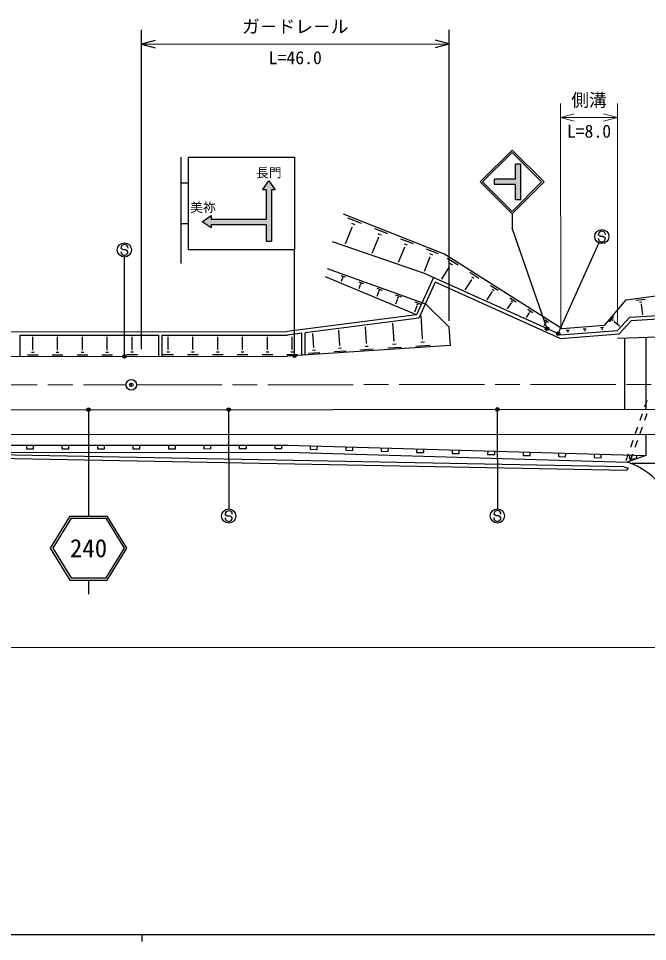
# Model space of a CAD drawing. Units: millimetres, scale not verified. Extents: x 0 to 700000, y -47500 to 447500.
# Drawn here: x 250623 to 339242, y 204000 to 334026 of the extents above; entities that cross this region are included whole.
import ezdxf
from ezdxf.enums import TextEntityAlignment as Align

# ---------------------------------------------------------------- set-up
doc = ezdxf.new("R2010")
doc.units = ezdxf.units.MM
doc.header["$LTSCALE"] = 1000
doc.header["$PDMODE"] = 32
doc.header["$PDSIZE"] = 500
doc.linetypes.add('CHAIN', pattern=[18.5, 12, -1.5, 3.5, -1.5])
for name, color, linetype, lineweight in [('M-STR-HTXT', 7, 'Continuous', 13), ('M-STR-STRC', 7, 'Continuous', 25), ('M-TTL-BAND', 7, 'Continuous', 25), ('S-TTL', 7, 'Continuous', 25)]:
    doc.layers.add(name, color=color, linetype=linetype, lineweight=lineweight)
doc.styles.add('@ＭＳ ゴシック', font='')
doc.styles.add('ＭＳ ゴシック', font='')
doc.styles.get('@ＭＳ ゴシック').set_extended_font_data('@MS Gothic')
doc.styles.get('ＭＳ ゴシック').set_extended_font_data('MS Gothic')

msp = doc.modelspace()

# ---------------------------------------------------------------- hatches: boundary and pattern name
at = {"layer": 'M-STR-STRC'}
for points in [[(317661, 311368), (320661, 311368), (320661, 313493), (321411, 313493), (321411, 308493), (320661, 308493), (320661, 310618), (317661, 310618)], [(276515, 305386), (277765, 306261), (277765, 305761), (285515, 305761), (285515, 309886), (285015, 309886), (285890, 311136), (286765, 309886), (286265, 309886), (286265, 302636), (285515, 302636), (285515, 305011), (277765, 305011), (277765, 304511)]]:
    msp.add_hatch(color=256, dxfattribs=at).paths.add_polyline_path(points)

# ---------------------------------------------------------------- linework, layer by layer
at = {"layer": 'M-STR-HTXT'}
for p, q in [((327011, 290463), (326988, 322063)), ((335010, 291069), (334988, 322069)), ((328921, 320582), (326989, 320063)), ((334989, 320069), (326989, 320063)), ((326989, 320063), (328921, 319547)), ((334989, 320069), (333057, 320585)), ((333058, 319550), (334989, 320069))]:
    msp.add_line(p, q, dxfattribs=at)
at = {"layer": 'M-STR-STRC'}
for p, q in [((267979, 287420), (267946, 332404)), ((311314, 291436), (311284, 332436)), ((269879, 330923), (267947, 330404)), ((267947, 330404), (311285, 330436)), ((267947, 330404), (269879, 329888)), ((311285, 330436), (309353, 330952)), ((309354, 329917), (311285, 330436)), ((315661, 310993), (320161, 315493)), ((316015, 310993), (320161, 315139)), ((324661, 310993), (320161, 315493)), ((324308, 310993), (320161, 315139)), ((273515, 314501), (273515, 299501)), ((274515, 314501), (289515, 314501)), ((274515, 314501), (274515, 301501)), ((289515, 314501), (289515, 301501)), ((321411, 313493), (320661, 313493)), ((320661, 311368), (320661, 313493)), ((321411, 308493), (321411, 313493)), ((273515, 310876), (274515, 310876)), ((285015, 309886), (285890, 311136)), ((285890, 311136), (286765, 309886)), ((315662, 310993), (320161, 306493)), ((316015, 310993), (320161, 306846)), ((317661, 310618), (317661, 311368)), ((320661, 311368), (317661, 311368)), ((320161, 306493), (324661, 310993)), ((320161, 306846), (324308, 310993)), ((285515, 309886), (285015, 309886)), ((285515, 309886), (285515, 305761)), ((286265, 309886), (286265, 302636)), ((286765, 309886), (286265, 309886)), ((320661, 310618), (317661, 310618)), ((320661, 308493), (320661, 310618)), ((321411, 308493), (320661, 308493)), ((276515, 305386), (277765, 306261)), ((277765, 306261), (277765, 305761)), ((277765, 305761), (285515, 305761)), ((320162, 306493), (320162, 304493)), ((273515, 305126), (274515, 305126)), ((277765, 304511), (276515, 305386)), ((277765, 305011), (277765, 304511)), ((277765, 305011), (285515, 305011)), ((285515, 305011), (285515, 302636)), ((325091, 290326), (320162, 304493)), ((332408, 303446), (332309, 303564)), ((332653, 303306), (332408, 303446)), ((332954, 303304), (332653, 303306)), ((333199, 303192), (332954, 303304)), ((333305, 303056), (333199, 303192)), ((265156, 301558), (265056, 301676)), ((285515, 302636), (286265, 302636)), ((326716, 289760), (332393, 302393)), ((265401, 301419), (265156, 301558)), ((265702, 301417), (265401, 301419)), ((265562, 286568), (265552, 300418)), ((265947, 301305), (265702, 301417)), ((266053, 301169), (265947, 301305)), ((274515, 301501), (289515, 301501)), ((289526, 286501), (289515, 301501)), ((260485, 278764), (260496, 263914)), ((280233, 278779), (280243, 264929)), ((318079, 278806), (318089, 264956)), ((279848, 264069), (279749, 264187)), ((280093, 263930), (279848, 264069)), ((317694, 264097), (317595, 264215)), ((317939, 263958), (317694, 264097)), ((318240, 263955), (317939, 263958)), ((318485, 263843), (318240, 263955)), ((257860, 263914), (255096, 259414)), ((258028, 263614), (255448, 259414)), ((257860, 263914), (263132, 263914)), ((258028, 263614), (262964, 263614)), ((265544, 259414), (262964, 263614)), ((265896, 259414), (263132, 263914)), ((280394, 263927), (280093, 263930)), ((280639, 263816), (280394, 263927)), ((280745, 263679), (280639, 263816)), ((318591, 263707), (318485, 263843)), ((255096, 259414), (257860, 254914)), ((255448, 259414), (258028, 255214)), ((262964, 255214), (265544, 259414)), ((263132, 254914), (265896, 259414)), ((257860, 254914), (263132, 254914)), ((258028, 255214), (262964, 255214)), ((260496, 254914), (260496, 252914)), ((104922, 245300), (347422, 245478))]:
    msp.add_line(p, q, dxfattribs=at)
for centre, radius in [((332803, 303305), 1000), ((265551, 301418), 1000), ((325091, 290326), 150), ((325091, 290326), 120), ((325091, 290326), 90), ((325091, 290326), 60), ((325091, 290326), 30), ((326655, 289623), 150), ((326655, 289623), 120), ((326655, 289623), 90), ((326655, 289623), 60), ((326655, 289623), 30), ((265562, 286418), 150), ((265562, 286418), 120), ((265562, 286418), 90), ((265562, 286418), 60), ((265562, 286418), 30), ((289526, 286501), 150), ((289526, 286501), 120), ((289526, 286501), 90), ((289526, 286501), 60), ((289526, 286501), 30), ((260485, 278914), 150), ((260485, 278914), 120), ((260485, 278914), 90), ((260485, 278914), 60), ((260485, 278914), 30), ((280233, 278929), 150), ((280233, 278929), 120), ((280233, 278929), 90), ((280233, 278929), 60), ((280233, 278929), 30), ((318078, 278956), 150), ((318078, 278956), 120), ((318078, 278956), 90), ((318078, 278956), 60), ((318078, 278956), 30), ((280244, 263929), 1000), ((318089, 263956), 1000)]:
    msp.add_circle(centre, radius, dxfattribs=at)
for centre, start, end in [((332805, 303060), 179.55488, 359.55488), ((332809, 303560), 359.55488, 179.55488), ((265556, 301673), 359.55488, 179.55488), ((265553, 301173), 179.55488, 359.55488), ((280249, 264183), 359.55488, 179.55488), ((318095, 264211), 359.55488, 179.55488), ((280245, 263683), 179.55488, 359.55488), ((318091, 263711), 179.55488, 359.55488)]:
    msp.add_arc(centre, 500, start, end, dxfattribs=at)
for p in [(325091, 290326), (326655, 289623), (265562, 286418), (289526, 286501), (260485, 278914), (280233, 278929), (318078, 278956)]:
    msp.add_point(p, dxfattribs=at)
at = {"layer": 'M-TTL-BAND', "color": 2, "linetype": 'CHAIN', "lineweight": 13}
for p, q in [((167267, 282346), (265767, 282418)), ((267267, 282419), (365767, 282491))]:
    msp.add_line(p, q, dxfattribs=at)
at = {"layer": 'M-TTL-BAND'}
for p, q in [((40000, 205000), (579000, 205000)), ((268000, 205000), (268000, 204000))]:
    msp.add_line(p, q, dxfattribs=at)
at = {"layer": 'S-TTL'}
for p, q in [((310641, 300828), (296405, 306448)), ((296995, 305946), (298922, 305186)), ((297578, 304603), (296637, 302220)), ((297518, 304627), (297639, 304579)), ((297528, 305180), (298009, 304989)), ((300761, 304459), (302606, 303731)), ((301320, 303173), (300426, 300910)), ((301262, 303195), (301377, 303150)), ((301271, 303725), (301732, 303543)), ((304447, 303004), (306212, 302307)), ((307810, 298092), (294854, 302572)), ((304981, 301773), (304134, 299628)), ((304926, 301795), (305036, 301751)), ((304935, 302302), (305376, 302127)), ((308564, 300403), (307763, 298373)), ((308054, 301580), (309741, 300914)), ((308512, 300424), (308617, 300382)), ((308520, 300908), (308942, 300742)), ((327226, 290301), (310641, 300828)), ((311033, 300282), (312554, 299317)), ((311264, 299069), (311359, 299009)), ((311362, 299540), (311743, 299299)), ((294093, 298809), (307961, 293843)), ((296053, 297841), (296664, 297623)), ((327011, 289463), (307810, 298092)), ((311311, 299039), (310200, 297289)), ((314188, 298280), (315482, 297459)), ((306706, 292270), (293876, 297616)), ((296249, 297427), (296084, 296966)), ((296227, 297607), (296380, 297552)), ((296230, 297434), (296268, 297420)), ((298554, 296946), (299229, 296704)), ((298771, 296488), (298571, 295930)), ((298747, 296687), (298915, 296626)), ((298750, 296495), (298792, 296480)), ((309069, 297527), (306706, 292270)), ((309320, 296866), (307047, 291809)), ((326922, 288955), (309320, 296866)), ((314424, 297223), (313520, 295798)), ((314384, 297248), (314465, 297197)), ((314468, 297649), (314791, 297443)), ((301120, 296027), (301860, 295762)), ((301358, 295525), (301122, 294867)), ((301331, 295743), (301516, 295676)), ((301335, 295533), (301381, 295516)), ((317321, 295532), (316609, 294409)), ((317124, 296417), (318206, 295730)), ((317288, 295554), (317355, 295511)), ((317358, 295889), (317628, 295717)), ((336191, 294386), (349137, 296133)), ((304011, 294537), (303739, 293776)), ((303752, 295084), (304559, 294795)), ((303983, 294774), (304184, 294702)), ((303986, 294546), (304037, 294527)), ((306452, 294118), (307328, 293804)), ((320017, 293959), (319483, 293118)), ((319855, 294683), (320740, 294121)), ((319989, 293977), (320045, 293942)), ((320047, 294251), (320268, 294110)), ((336191, 294386), (333123, 290784)), ((337602, 294324), (338897, 294499)), ((338131, 294066), (338455, 294110)), ((306734, 293523), (306424, 292658)), ((306702, 293781), (306921, 293703)), ((306706, 293533), (306761, 293513)), ((307961, 293843), (311306, 290564)), ((322397, 293070), (323099, 292624)), ((322549, 292727), (322724, 292616)), ((338296, 293759), (338377, 293769)), ((338337, 293764), (338539, 292264)), ((306706, 292270), (288479, 289935)), ((307047, 291809), (291026, 289757)), ((307544, 288962), (307334, 292161)), ((322525, 292496), (322157, 291916)), ((322503, 292510), (322547, 292482)), ((324762, 291568), (325294, 291231)), ((324877, 291309), (325010, 291225)), ((333889, 291299), (334508, 292025)), ((334303, 291416), (334458, 291598)), ((334542, 291330), (334581, 291375)), ((334562, 291352), (335281, 290740)), ((335011, 290069), (336686, 291919)), ((335248, 289585), (336919, 291432)), ((342937, 292292), (336686, 291919)), ((342937, 291791), (336919, 291432)), ((295881, 288018), (295744, 290110)), ((299649, 288323), (299500, 290591)), ((303535, 288638), (303375, 291087)), ((311478, 287941), (311306, 290564)), ((324859, 291134), (324646, 290797)), ((324843, 291145), (324876, 291123)), ((327011, 289463), (335011, 290069)), ((333123, 290784), (327226, 290301)), ((327787, 290096), (328197, 290129)), ((327949, 290006), (328052, 290014)), ((330191, 290293), (330608, 290327)), ((330356, 290202), (330460, 290210)), ((330404, 290100), (330430, 290103)), ((330417, 290101), (330427, 289972)), ((332602, 290491), (333027, 290526)), ((332770, 290398), (332877, 290406)), ((332819, 290295), (332846, 290297)), ((332832, 290296), (332844, 290155)), ((213148, 289879), (288479, 289935)), ((250872, 289407), (270386, 289421)), ((250874, 286407), (250872, 289407)), ((252631, 287408), (252629, 289158)), ((256131, 287411), (256129, 289161)), ((259631, 287414), (259629, 289164)), ((263131, 287416), (263129, 289166)), ((266630, 287419), (266629, 289169)), ((270388, 286421), (270386, 289421)), ((270886, 289422), (288511, 289435)), ((270888, 286422), (270886, 289422)), ((271700, 287422), (271699, 289172)), ((275200, 287425), (275199, 289175)), ((278700, 287427), (278699, 289177)), ((282200, 287430), (282199, 289180)), ((285700, 287433), (285699, 289183)), ((290526, 289693), (288511, 289435)), ((289200, 287435), (289199, 289185)), ((290528, 286567), (290526, 289693)), ((291028, 286600), (291026, 289757)), ((292229, 287723), (292103, 289643)), ((307480, 288958), (307608, 288966)), ((326922, 288955), (335248, 289585)), ((327996, 289907), (328022, 289909)), ((328009, 289908), (328019, 289790)), ((335012, 288969), (343837, 289291)), ((336012, 289005), (336019, 278970)), ((339012, 289115), (339019, 278972)), ((252584, 287408), (252677, 287408)), ((256084, 287411), (256177, 287411)), ((259584, 287413), (259677, 287414)), ((263084, 287416), (263177, 287416)), ((266584, 287419), (266677, 287419)), ((271653, 287422), (271747, 287422)), ((275153, 287425), (275247, 287425)), ((278653, 287427), (278747, 287428)), ((282153, 287430), (282247, 287430)), ((285653, 287433), (285747, 287433)), ((311478, 287941), (288514, 286435)), ((289153, 287435), (289247, 287435)), ((292179, 287719), (292278, 287726)), ((295698, 287581), (296121, 287609)), ((295829, 288015), (295934, 288022)), ((298805, 287360), (300612, 287479)), ((299453, 287857), (299905, 287886)), ((299593, 288320), (299706, 288327)), ((302636, 287612), (304561, 287738)), ((303326, 288141), (303808, 288172)), ((303475, 288634), (303595, 288642)), ((306587, 287871), (308635, 288005)), ((307321, 288433), (307833, 288467)), ((66514, 286272), (288514, 286435)), ((251881, 286658), (253381, 286659)), ((252443, 287033), (252818, 287034)), ((255381, 286660), (256881, 286661)), ((255943, 287036), (256318, 287036)), ((258881, 286663), (260381, 286664)), ((259443, 287038), (259818, 287039)), ((262381, 286666), (263881, 286667)), ((262943, 287041), (263318, 287041)), ((265881, 286668), (267381, 286669)), ((266443, 287044), (266818, 287044)), ((270951, 286672), (272451, 286673)), ((271513, 287047), (271888, 287047)), ((274451, 286674), (275951, 286675)), ((275013, 287050), (275388, 287050)), ((277951, 286677), (279451, 286678)), ((278513, 287052), (278888, 287053)), ((281451, 286680), (282951, 286681)), ((282013, 287055), (282388, 287055)), ((284951, 286682), (286451, 286683)), ((285513, 287057), (285888, 287058)), ((288451, 286685), (289951, 286686)), ((289013, 287060), (289388, 287060)), ((291490, 286881), (293071, 286984)), ((292057, 287315), (292452, 287340)), ((295091, 287117), (296783, 287228)), ((339152, 280217), (338821, 279273)), ((107183, 278802), (366519, 278992)), ((338490, 278329), (338160, 277385)), ((339126, 278330), (338796, 277386)), ((337829, 276442), (337498, 275498)), ((338465, 276442), (338134, 275498)), ((104735, 275300), (366522, 275492)), ((337168, 274554), (336837, 273610)), ((337804, 274555), (337473, 273611)), ((339022, 275472), (339024, 272472)), ((104736, 273800), (288523, 273935)), ((335880, 270879), (212865, 273229)), ((251736, 273908), (251737, 273408)), ((251737, 273408), (252737, 273408)), ((252737, 273408), (252736, 273908)), ((256736, 273911), (256737, 273411)), ((256737, 273411), (257737, 273412)), ((257737, 273412), (257736, 273912)), ((261736, 273915), (261737, 273415)), ((261737, 273415), (262737, 273416)), ((262737, 273416), (262736, 273916)), ((266736, 273919), (266737, 273419)), ((266737, 273419), (267737, 273419)), ((267737, 273419), (267736, 273919)), ((271736, 273922), (271737, 273422)), ((271737, 273422), (272737, 273423)), ((272737, 273423), (272736, 273923)), ((276736, 273926), (276737, 273426)), ((276737, 273426), (277737, 273427)), ((277737, 273427), (277736, 273927)), ((281736, 273930), (281737, 273430)), ((281737, 273430), (282737, 273430)), ((282737, 273430), (282736, 273930)), ((286736, 273933), (286737, 273433)), ((286737, 273433), (287737, 273434)), ((287737, 273434), (287736, 273934)), ((288523, 273935), (339024, 272472)), ((291735, 273842), (291721, 273342)), ((291721, 273342), (292720, 273313)), ((292720, 273313), (292735, 273813)), ((296733, 273697), (296718, 273197)), ((296718, 273197), (297718, 273168)), ((297718, 273168), (297732, 273668)), ((301731, 273552), (301716, 273052)), ((302716, 273023), (302730, 273523)), ((306729, 273407), (306714, 272907)), ((307714, 272879), (307728, 273378)), ((311727, 273262), (311712, 272763)), ((312712, 272734), (312726, 273234)), ((316725, 273118), (316710, 272618)), ((317710, 272589), (317724, 273089)), ((336337, 270370), (213850, 272711)), ((230514, 272892), (288509, 272935)), ((288509, 272935), (336379, 271548)), ((301716, 273052), (302716, 273023)), ((306714, 272907), (307714, 272879)), ((311712, 272763), (312712, 272734)), ((316710, 272618), (317710, 272589)), ((321722, 272973), (321708, 272473)), ((321708, 272473), (322708, 272444)), ((322708, 272444), (322722, 272944)), ((326720, 272828), (326706, 272328)), ((326706, 272328), (327705, 272299)), ((327705, 272299), (327720, 272799)), ((331718, 272683), (331704, 272184)), ((331704, 272184), (332703, 272155)), ((332703, 272155), (332718, 272654)), ((336506, 272667), (336176, 271723)), ((339024, 272472), (336379, 271548)), ((336716, 272539), (336702, 272039)), ((336702, 272039), (337701, 272010)), ((337142, 272667), (336812, 271723)), ((337701, 272010), (337716, 272510)), ((335880, 270879), (336446, 270680)), ((336446, 270680), (336337, 270370)), ((336481, 270780), (336446, 270680)), ((346306, 271359), (337012, 271352))]:
    msp.add_line(p, q, dxfattribs=at)
at = {"layer": 'S-TTL', "color": 3}
msp.add_circle((266517, 282419), 750, dxfattribs=at)
at = {"layer": 'S-TTL'}
msp.add_arc((333075, 261730), 10359, 359.94442, 71.40355, dxfattribs=at)
at = {"layer": 'S-TTL', "color": 3}
msp.add_point((266517, 282419), dxfattribs=at)

# ---------------------------------------------------------------- texts
at = {"layer": 'M-STR-HTXT', "style": 'ＭＳ ゴシック'}
msp.add_text('側溝', height=1833, rotation=0.042, dxfattribs=at).set_placement((330988, 321066), align=Align.BOTTOM_CENTER)
at = {"layer": 'M-STR-HTXT', "style": '@ＭＳ ゴシック'}
msp.add_text('L=8.0', height=1833, rotation=0.042, dxfattribs=at).set_placement((330990, 319066), align=Align.TOP_CENTER)
at = {"layer": 'M-STR-STRC', "style": 'ＭＳ ゴシック'}
msp.add_text('ガ－ドレ－ル', height=1833, rotation=0.042, dxfattribs=at).set_placement((289616, 331420), align=Align.BOTTOM_CENTER)
at = {"layer": 'M-STR-STRC', "style": '@ＭＳ ゴシック'}
msp.add_text('L=46.0', height=1833, rotation=0.042, dxfattribs=at).set_placement((289617, 329420), align=Align.TOP_CENTER)
at = {"layer": 'M-STR-STRC', "style": 'ＭＳ ゴシック'}
msp.add_text('長門', height=1320, dxfattribs=at).set_placement((285890, 311236), align=Align.BOTTOM_CENTER)
msp.add_text('美祢', height=1320, dxfattribs=at).set_placement((274814, 306361), align=Align.BOTTOM_LEFT)
msp.add_text('240', height=2566, dxfattribs=at).set_placement((260496, 259414), align=Align.MIDDLE_CENTER)

doc.saveas('drawing.dxf')
